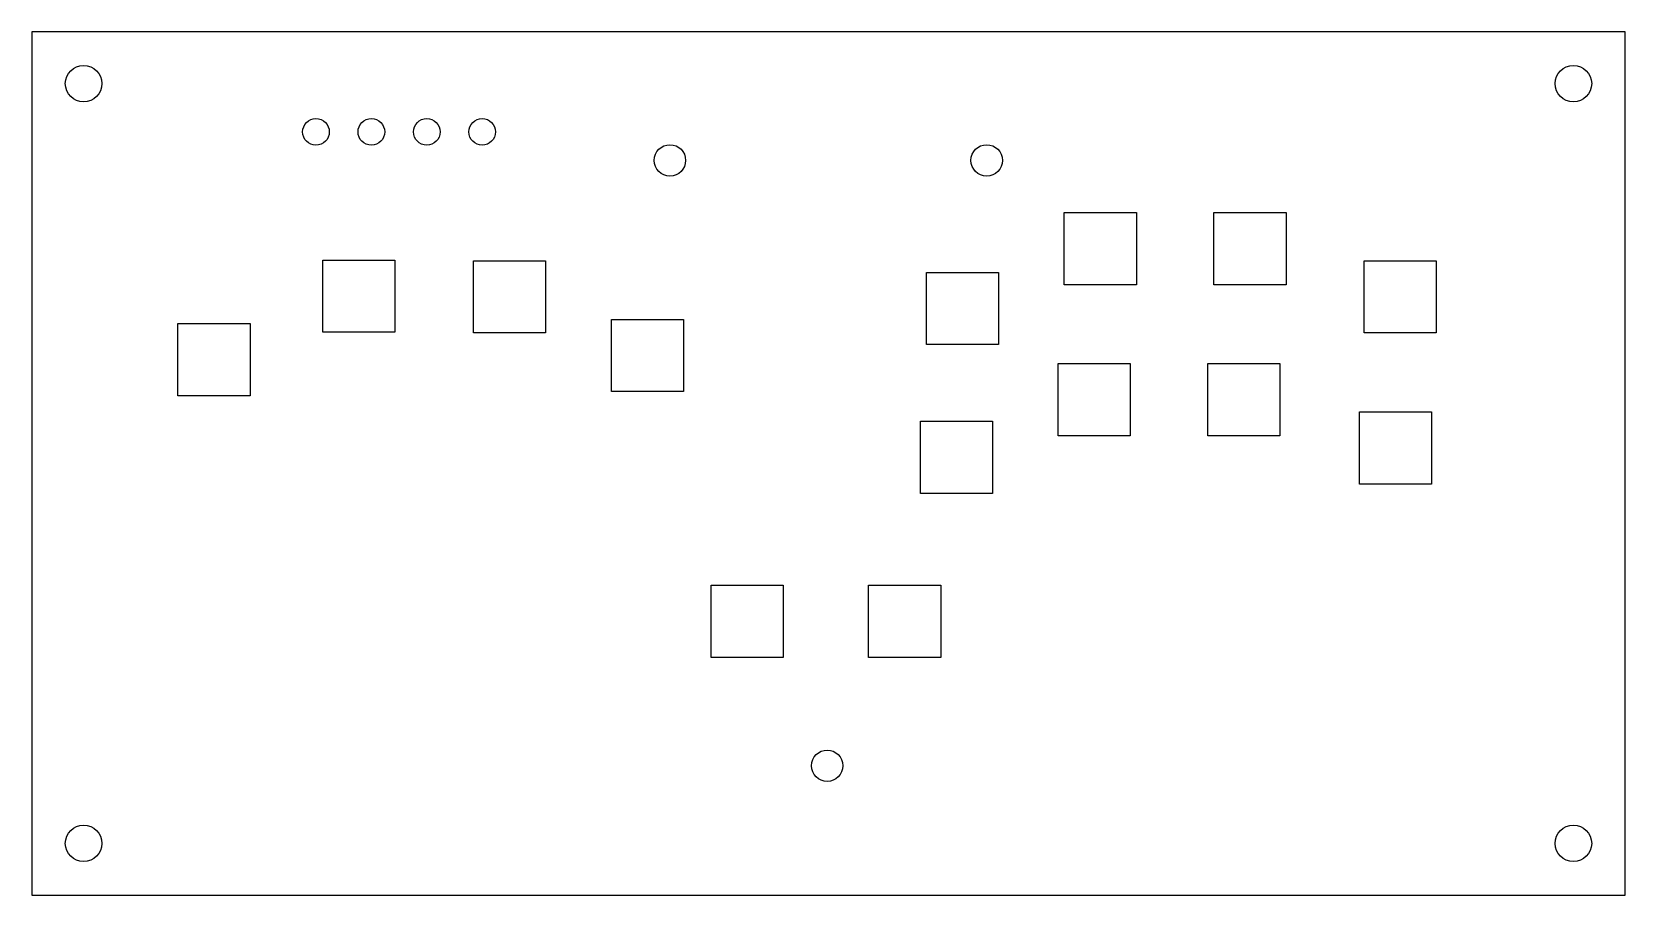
# Model space of a CAD drawing. Extents: x 808 to 1113, y 457 to 623.
import ezdxf

# ---------------------------------------------------------------- set-up
doc = ezdxf.new("R2010")
doc.units = 0
doc.header["$MEASUREMENT"] = 0
doc.layers.get('0').update_dxf_attribs({"lineweight": 0})

msp = doc.modelspace()

# ---------------------------------------------------------------- linework, layer by layer
at = {"color": 18, "lineweight": 25, "true_color": 0x000000}
for points in [[(1112.9, 622.55), (808.1, 622.55), (808.1, 457.45), (1112.9, 457.45)], [(1005.61, 588), (1019.41, 588), (1019.41, 574.2), (1005.61, 574.2)], [(1048.04, 588), (1048.04, 574.2), (1034.24, 574.2), (1034.24, 588)], [(863.74, 565.11), (863.74, 578.91), (877.54, 578.91), (877.54, 565.11)], [(892.57, 564.96), (892.57, 578.76), (906.37, 578.76), (906.37, 564.96)], [(979.24, 562.73), (979.24, 576.53), (993.04, 576.53), (993.04, 562.73)], [(1076.78, 564.96), (1062.98, 564.96), (1062.98, 578.76), (1076.78, 578.76)], [(932.77, 567.55), (932.77, 553.75), (918.97, 553.75), (918.97, 567.55)], [(849.85, 566.76), (849.85, 552.96), (836.05, 552.96), (836.05, 566.76)], [(1004.44, 545.31), (1004.44, 559.11), (1018.24, 559.11), (1018.24, 545.31)], [(1046.86, 559.11), (1046.86, 545.31), (1033.06, 545.31), (1033.06, 559.11)], [(1062.06, 536.07), (1062.06, 549.87), (1075.86, 549.87), (1075.86, 536.07)], [(991.89, 534.27), (978.09, 534.27), (978.09, 548.07), (991.89, 548.07)], [(938.04, 516.72), (951.84, 516.72), (951.84, 502.92), (938.04, 502.92)], [(981.97, 516.72), (981.97, 502.92), (968.17, 502.92), (968.17, 516.72)]]:
    msp.add_lwpolyline(points, close=True, dxfattribs=at)
for centre, radius in [((818, 612.65), 3.5), ((1103, 612.65), 3.5), ((862.45, 603.42), 2.55), ((873.05, 603.42), 2.55), ((883.65, 603.42), 2.55), ((894.25, 603.42), 2.55), ((930.17, 597.97), 3), ((990.76, 597.97), 3), ((960.25, 482.2), 3), ((818, 467.35), 3.5), ((1103, 467.35), 3.5)]:
    msp.add_circle(centre, radius, dxfattribs=at)

doc.saveas('drawing.dxf')
